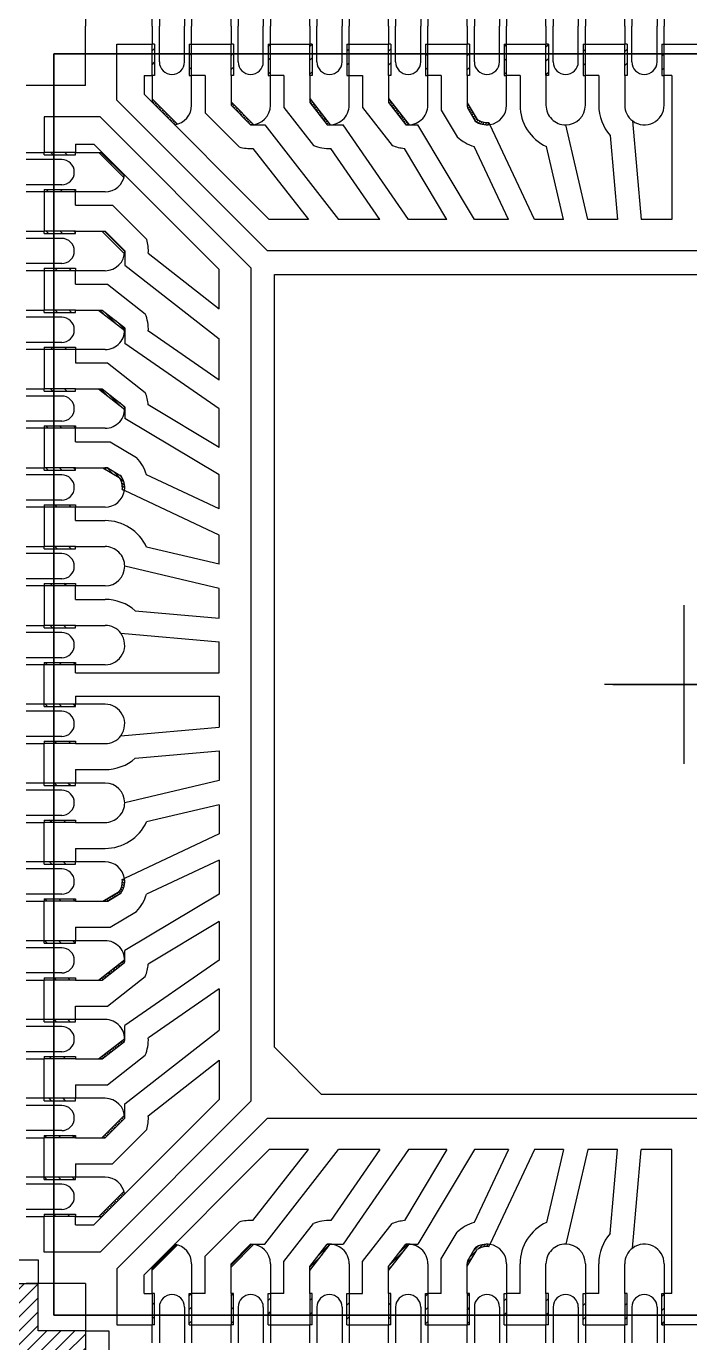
# Model space of a CAD drawing. Extents: x 98 to 785, y 88 to 514.
# Drawn here: x 177.83 to 186.26, y 272.11 to 288.81 of the extents above; entities that cross this region are included whole.
import ezdxf

# ---------------------------------------------------------------- set-up
doc = ezdxf.new("R2010")
doc.units = 0
doc.header["$LTSCALE"] = 12.7
doc.header["$MEASUREMENT"] = 0
doc.linetypes.add('CENTER', pattern=[2, 1.25, -0.25, 0.25, -0.25])
doc.linetypes.add('HIDDEN', pattern=[0.375, 0.25, -0.125])
for name, color, linetype in [('SH-01_CENTER', 2, 'CENTER'), ('SH-01_HATCH', 10, 'CONTINUOUS'), ('SH-01_HIDDEN', 6, 'HIDDEN'), ('SH-01_MISC', 5, 'CONTINUOUS'), ('SH-01_OBJECT', 7, 'CONTINUOUS')]:
    doc.layers.add(name, color=color, linetype=linetype)
pattern_1 = [(135, (8.34999, -1e-05), (-0.04419417, -0.04419417), [])]
pattern_2 = [(225, (8.350002, 8.349979), (0.008838835, -0.008838835), [])]
pattern_3 = [(315, (1.1e-05, 8.34999), (0.008838835, 0.008838835), [])]

# ---------------------------------------------------------------- blocks, each defined once
blk = doc.blocks.new('A$C548803C5')
at = {"layer": 'SH-01_CENTER', "ltscale": 0.05}
for p, q in [((1, 1.4514), (1, 0.5486)), ((0.5486, 1), (1.4514, 1))]:
    blk.add_line(p, q, dxfattribs=at)
at = {"layer": 'SH-01_MISC', "ltscale": 0.05}
blk.add_lwpolyline([(-3, 5), (5, 5), (5, -3), (-3, -3)], close=True, dxfattribs=at)
blk = doc.blocks.new('A$C6C25516B')
at = {"layer": 'SH-01_HATCH', "ltscale": 0.05}
h = blk.add_hatch(dxfattribs=at)
h.set_pattern_fill('ANSI31', color=10, scale=0.5)
h.paths.add_polyline_path([(0.815, 8.2375), (0.8, 8.2375), (0.8, 8.0375), (0.815, 8.0375)])
h.paths.add_polyline_path([(1.05, 8.2375), (1.035, 8.2375), (1.035, 8.0375), (1.05, 8.0375)])
h.paths.add_polyline_path([(1.315, 8.2375), (1.3, 8.2375), (1.3, 8.0375), (1.315, 8.0375)])
h.paths.add_polyline_path([(1.55, 8.2375), (1.535, 8.2375), (1.535, 8.0375), (1.55, 8.0375)])
h.paths.add_polyline_path([(1.815, 8.2375), (1.8, 8.2375), (1.8, 8.0375), (1.815, 8.0375)])
h.paths.add_polyline_path([(2.05, 8.2375), (2.035, 8.2375), (2.035, 8.0375), (2.05, 8.0375)])
h.paths.add_polyline_path([(2.315, 8.2375), (2.3, 8.2375), (2.3, 8.0375), (2.315, 8.0375)])
h.paths.add_polyline_path([(2.55, 8.2375), (2.535, 8.2375), (2.535, 8.0375), (2.55, 8.0375)])
h.paths.add_polyline_path([(2.815, 8.2375), (2.8, 8.2375), (2.8, 8.0375), (2.815, 8.0375)])
h.paths.add_polyline_path([(3.05, 8.2375), (3.035, 8.2375), (3.035, 8.0375), (3.05, 8.0375)])
h.paths.add_polyline_path([(3.315, 8.2375), (3.3, 8.2375), (3.3, 8.0375), (3.315, 8.0375)])
h.paths.add_polyline_path([(3.55, 8.2375), (3.535, 8.2375), (3.535, 8.0375), (3.55, 8.0375)])
h.paths.add_polyline_path([(3.815, 8.2375), (3.8, 8.2375), (3.8, 8.0375), (3.815, 8.0375)])
h.paths.add_polyline_path([(4.05, 8.2375), (4.035, 8.2375), (4.035, 8.0375), (4.05, 8.0375)])
at = {"layer": 'SH-01_HATCH'}
h = blk.add_hatch(dxfattribs=at)
h.set_pattern_fill('ANSI31', color=256, scale=0.1, angle=-180)
h.set_pattern_definition(pattern_2)
h.paths.add_polyline_path([(0.925, 7.7644), (0.925, 7.7432), (0.8, 7.8682), (0.8, 7.8894)])
h.paths.add_polyline_path([(0.9596, 7.7299, -0.035842), (0.942, 7.7262), (0.925, 7.7432), (0.925, 7.7644)])
h = blk.add_hatch(dxfattribs=at)
h.set_pattern_fill('ANSI31', color=256, scale=0.1, angle=-180)
h.set_pattern_definition(pattern_2)
h.paths.add_polyline_path([(1.425, 7.7452), (1.425, 7.725), (1.425, 7.725, -0.001908), (1.424, 7.725), (1.3, 7.849, -0.001945), (1.3, 7.85), (1.3, 7.8702)])
h.paths.add_polyline_path([(1.4438, 7.7264, -0.037159), (1.4253, 7.725), (1.425, 7.725), (1.425, 7.7452)])
h = blk.add_hatch(dxfattribs=at)
h.set_pattern_fill('ANSI31', color=256, scale=0.1, angle=-180)
h.set_pattern_definition(pattern_2)
h.paths.add_polyline_path([(1.9303, 7.7251, -0.009923), (1.9253, 7.725), (1.925, 7.725, -0.004533), (1.9227, 7.725, -0.024064), (1.9107, 7.7258), (1.8, 7.8675), (1.8, 7.8919)])
h = blk.add_hatch(dxfattribs=at)
h.set_pattern_fill('ANSI31', color=256, scale=0.1, angle=-180)
h.set_pattern_definition(pattern_2)
h.paths.add_polyline_path([(2.4303, 7.7251, -0.009923), (2.4253, 7.725), (2.425, 7.725, -0.004533), (2.4227, 7.725, -0.024064), (2.4107, 7.7258), (2.3, 7.8675), (2.3, 7.8919)])
h = blk.add_hatch(dxfattribs=at)
h.set_pattern_fill('ANSI31', color=256, scale=0.1, angle=-180)
h.set_pattern_definition(pattern_2)
h.paths.add_polyline_path([(2.8013, 7.8324, -0.035366), (2.8, 7.85), (2.8, 7.8637), (2.8623, 7.7596, 0.182331), (2.9376, 7.7407), (2.9443, 7.7265, -0.199652), (2.851, 7.7492)])
at = {"layer": 'SH-01_HATCH', "ltscale": 0.05}
h = blk.add_hatch(dxfattribs=at)
h.set_pattern_fill('ANSI31', color=10, scale=0.5, angle=90)
h.set_pattern_definition(pattern_1)
h.paths.add_polyline_path([(0.1125, 7.55), (0.1125, 7.535), (0.3125, 7.535), (0.3125, 7.55)])
h.paths.add_polyline_path([(0.3125, 7.3), (0.3125, 7.315), (0.1125, 7.315), (0.1125, 7.3)])
h.paths.add_polyline_path([(0.3125, 7.035), (0.3125, 7.05), (0.1125, 7.05), (0.1125, 7.035)])
h.paths.add_polyline_path([(0.3125, 6.8), (0.3125, 6.815), (0.1125, 6.815), (0.1125, 6.8)])
h.paths.add_polyline_path([(0.1125, 6.55), (0.1125, 6.535), (0.3125, 6.535), (0.3125, 6.55)])
h.paths.add_polyline_path([(0.3125, 6.3), (0.3125, 6.315), (0.1125, 6.315), (0.1125, 6.3)])
h.paths.add_polyline_path([(0.1125, 6.05), (0.1125, 6.035), (0.3125, 6.035), (0.3125, 6.05)])
h.paths.add_polyline_path([(0.1125, 5.815), (0.1125, 5.8), (0.3125, 5.8), (0.3125, 5.815)])
h.paths.add_polyline_path([(0.1125, 5.55), (0.1125, 5.535), (0.3125, 5.535), (0.3125, 5.55)])
h.paths.add_polyline_path([(0.1125, 5.315), (0.1125, 5.3), (0.3125, 5.3), (0.3125, 5.315)])
h.paths.add_polyline_path([(0.1125, 5.05), (0.1125, 5.035), (0.3125, 5.035), (0.3125, 5.05)])
h.paths.add_polyline_path([(0.3125, 4.8), (0.3125, 4.815), (0.1125, 4.815), (0.1125, 4.8)])
h.paths.add_polyline_path([(0.1125, 4.55), (0.1125, 4.535), (0.3125, 4.535), (0.3125, 4.55)])
h.paths.add_polyline_path([(0.1125, 4.315), (0.1125, 4.3), (0.3125, 4.3), (0.3125, 4.315)])
at = {"layer": 'SH-01_HATCH'}
h = blk.add_hatch(dxfattribs=at)
h.set_pattern_fill('ANSI31', color=256, scale=0.1, angle=-90)
h.set_pattern_definition(pattern_3)
h.paths.add_polyline_path([(0.5856, 7.425), (0.6068, 7.425), (0.4818, 7.55), (0.4606, 7.55)])
h.paths.add_polyline_path([(0.6201, 7.3904, 0.035842), (0.6238, 7.408), (0.6068, 7.425), (0.5856, 7.425)])
h = blk.add_hatch(dxfattribs=at)
h.set_pattern_fill('ANSI31', color=256, scale=0.1, angle=-90)
h.set_pattern_definition(pattern_3)
h.paths.add_polyline_path([(0.6048, 6.925), (0.625, 6.925), (0.625, 6.925, 0.001908), (0.625, 6.926), (0.501, 7.05, 0.001945), (0.5, 7.05), (0.4798, 7.05)])
h.paths.add_polyline_path([(0.6236, 6.9062, 0.037159), (0.625, 6.9247), (0.625, 6.925), (0.6048, 6.925)])
h = blk.add_hatch(dxfattribs=at)
h.set_pattern_fill('ANSI31', color=256, scale=0.1, angle=-90)
h.set_pattern_definition(pattern_3)
h.paths.add_polyline_path([(0.6249, 6.4197, 0.009923), (0.625, 6.4247), (0.625, 6.425, 0.004533), (0.625, 6.4273, 0.024064), (0.6242, 6.4393), (0.4825, 6.55), (0.4581, 6.55)])
h = blk.add_hatch(dxfattribs=at)
h.set_pattern_fill('ANSI31', color=256, scale=0.1, angle=-90)
h.set_pattern_definition(pattern_3)
h.paths.add_polyline_path([(0.6249, 5.9197, 0.009923), (0.625, 5.9247), (0.625, 5.925, 0.004533), (0.625, 5.9273, 0.024064), (0.6242, 5.9393), (0.4825, 6.05), (0.4581, 6.05)])
h = blk.add_hatch(dxfattribs=at)
h.set_pattern_fill('ANSI31', color=256, scale=0.1, angle=-90)
h.set_pattern_definition(pattern_3)
h.paths.add_polyline_path([(0.5176, 5.5487, 0.035366), (0.5, 5.55), (0.4863, 5.55), (0.5904, 5.4877, -0.182331), (0.6093, 5.4124), (0.6235, 5.4057, 0.199652), (0.6007, 5.499)])
at = {"layer": 'SH-01_HATCH', "ltscale": 0.05}
h = blk.add_hatch(dxfattribs=at)
h.set_pattern_fill('ANSI31', color=10, scale=0.5, angle=90)
h.set_pattern_definition(pattern_1)
h.paths.add_polyline_path([(0.1125, 0.815), (0.1125, 0.8), (0.3125, 0.8), (0.3125, 0.815)])
h.paths.add_polyline_path([(0.1125, 1.05), (0.1125, 1.035), (0.3125, 1.035), (0.3125, 1.05)])
h.paths.add_polyline_path([(0.1125, 1.315), (0.1125, 1.3), (0.3125, 1.3), (0.3125, 1.315)])
h.paths.add_polyline_path([(0.1125, 1.55), (0.1125, 1.535), (0.3125, 1.535), (0.3125, 1.55)])
h.paths.add_polyline_path([(0.1125, 1.815), (0.1125, 1.8), (0.3125, 1.8), (0.3125, 1.815)])
h.paths.add_polyline_path([(0.1125, 2.05), (0.1125, 2.035), (0.3125, 2.035), (0.3125, 2.05)])
h.paths.add_polyline_path([(0.1125, 2.315), (0.1125, 2.3), (0.3125, 2.3), (0.3125, 2.315)])
h.paths.add_polyline_path([(0.1125, 2.55), (0.1125, 2.535), (0.3125, 2.535), (0.3125, 2.55)])
h.paths.add_polyline_path([(0.1125, 2.815), (0.1125, 2.8), (0.3125, 2.8), (0.3125, 2.815)])
h.paths.add_polyline_path([(0.1125, 3.05), (0.1125, 3.035), (0.3125, 3.035), (0.3125, 3.05)])
h.paths.add_polyline_path([(0.1125, 3.315), (0.1125, 3.3), (0.3125, 3.3), (0.3125, 3.315)])
h.paths.add_polyline_path([(0.1125, 3.55), (0.1125, 3.535), (0.3125, 3.535), (0.3125, 3.55)])
h.paths.add_polyline_path([(0.1125, 3.815), (0.1125, 3.8), (0.3125, 3.8), (0.3125, 3.815)])
h.paths.add_polyline_path([(0.1125, 4.05), (0.1125, 4.035), (0.3125, 4.035), (0.3125, 4.05)])
at = {"layer": 'SH-01_HATCH'}
h = blk.add_hatch(dxfattribs=at)
h.set_pattern_fill('ANSI31', color=256, scale=0.1, angle=-90)
h.set_pattern_definition(pattern_3)
h.paths.add_polyline_path([(0.5176, 2.8012, -0.035366), (0.5, 2.8), (0.4863, 2.8), (0.5904, 2.8623, 0.182331), (0.6093, 2.9376), (0.6235, 2.9443, -0.199652), (0.6007, 2.851)])
h = blk.add_hatch(dxfattribs=at)
h.set_pattern_fill('ANSI31', color=256, scale=0.1, angle=-90)
h.set_pattern_definition(pattern_3)
h.paths.add_polyline_path([(0.6249, 2.4303, -0.009923), (0.625, 2.4253), (0.625, 2.425, -0.004533), (0.625, 2.4227, -0.024064), (0.6242, 2.4107), (0.4825, 2.3), (0.4581, 2.3)])
h = blk.add_hatch(dxfattribs=at)
h.set_pattern_fill('ANSI31', color=256, scale=0.1, angle=-90)
h.set_pattern_definition(pattern_3)
h.paths.add_polyline_path([(0.6249, 1.9303, -0.009923), (0.625, 1.9253), (0.625, 1.925, -0.004533), (0.625, 1.9227, -0.024064), (0.6242, 1.9107), (0.4825, 1.8), (0.4581, 1.8)])
h = blk.add_hatch(dxfattribs=at)
h.set_pattern_fill('ANSI31', color=256, scale=0.1, angle=-90)
h.set_pattern_definition(pattern_3)
h.paths.add_polyline_path([(0.6048, 1.425), (0.625, 1.425), (0.625, 1.425, -0.001908), (0.625, 1.424), (0.501, 1.3, -0.001945), (0.5, 1.3), (0.4798, 1.3)])
h.paths.add_polyline_path([(0.6236, 1.4438, -0.037159), (0.625, 1.4253), (0.625, 1.425), (0.6048, 1.425)])
h = blk.add_hatch(dxfattribs=at)
h.set_pattern_fill('ANSI31', color=256, scale=0.1, angle=-90)
h.set_pattern_definition(pattern_3)
h.paths.add_polyline_path([(0.5856, 0.925), (0.6068, 0.925), (0.4818, 0.8), (0.4606, 0.8)])
h.paths.add_polyline_path([(0.6201, 0.9595, -0.035842), (0.6238, 0.942), (0.6068, 0.925), (0.5856, 0.925)])
h = blk.add_hatch(dxfattribs=at)
h.set_pattern_fill('ANSI31', color=256, scale=0.1)
h.paths.add_polyline_path([(0.925, 0.5856), (0.925, 0.6068), (0.8, 0.4818), (0.8, 0.4606)])
h.paths.add_polyline_path([(0.9596, 0.6201, 0.035842), (0.942, 0.6238), (0.925, 0.6068), (0.925, 0.5856)])
h = blk.add_hatch(dxfattribs=at)
h.set_pattern_fill('ANSI31', color=256, scale=0.1)
h.paths.add_polyline_path([(1.425, 0.6047), (1.425, 0.625), (1.425, 0.625, 0.001908), (1.424, 0.625), (1.3, 0.501, 0.001945), (1.3, 0.5), (1.3, 0.4797)])
h.paths.add_polyline_path([(1.4438, 0.6236, 0.037159), (1.4253, 0.625), (1.425, 0.625), (1.425, 0.6047)])
h = blk.add_hatch(dxfattribs=at)
h.set_pattern_fill('ANSI31', color=256, scale=0.1)
h.paths.add_polyline_path([(1.9303, 0.6249, 0.009923), (1.9253, 0.625), (1.925, 0.625, 0.004533), (1.9227, 0.625, 0.024064), (1.9107, 0.6242), (1.8, 0.4825), (1.8, 0.4581)])
h = blk.add_hatch(dxfattribs=at)
h.set_pattern_fill('ANSI31', color=256, scale=0.1)
h.paths.add_polyline_path([(2.4303, 0.6249, 0.009923), (2.4253, 0.625), (2.425, 0.625, 0.004533), (2.4227, 0.625, 0.024064), (2.4107, 0.6242), (2.3, 0.4825), (2.3, 0.4581)])
h = blk.add_hatch(dxfattribs=at)
h.set_pattern_fill('ANSI31', color=256, scale=0.1)
h.paths.add_polyline_path([(2.8013, 0.5176, 0.035366), (2.8, 0.5), (2.8, 0.4863), (2.8623, 0.5903, -0.182331), (2.9376, 0.6093), (2.9443, 0.6235, 0.199652), (2.851, 0.6007)])
at = {"layer": 'SH-01_HATCH', "ltscale": 0.05}
h = blk.add_hatch(dxfattribs=at)
h.set_pattern_fill('ANSI31', color=10, scale=0.5, angle=180)
h.set_pattern_definition([(225, (8.35, 8.34998), (0.04419417, -0.04419417), [])])
h.paths.add_polyline_path([(0.8, 0.1125), (0.815, 0.1125), (0.815, 0.3125), (0.8, 0.3125)])
h.paths.add_polyline_path([(1.05, 0.3125), (1.035, 0.3125), (1.035, 0.1125), (1.05, 0.1125)])
h.paths.add_polyline_path([(1.315, 0.3125), (1.3, 0.3125), (1.3, 0.1125), (1.315, 0.1125)])
h.paths.add_polyline_path([(1.55, 0.3125), (1.535, 0.3125), (1.535, 0.1125), (1.55, 0.1125)])
h.paths.add_polyline_path([(1.8, 0.1125), (1.815, 0.1125), (1.815, 0.3125), (1.8, 0.3125)])
h.paths.add_polyline_path([(2.05, 0.3125), (2.035, 0.3125), (2.035, 0.1125), (2.05, 0.1125)])
h.paths.add_polyline_path([(2.3, 0.1125), (2.315, 0.1125), (2.315, 0.3125), (2.3, 0.3125)])
h.paths.add_polyline_path([(2.535, 0.1125), (2.55, 0.1125), (2.55, 0.3125), (2.535, 0.3125)])
h.paths.add_polyline_path([(2.8, 0.1125), (2.815, 0.1125), (2.815, 0.3125), (2.8, 0.3125)])
h.paths.add_polyline_path([(3.035, 0.1125), (3.05, 0.1125), (3.05, 0.3125), (3.035, 0.3125)])
h.paths.add_polyline_path([(3.3, 0.1125), (3.315, 0.1125), (3.315, 0.3125), (3.3, 0.3125)])
h.paths.add_polyline_path([(3.55, 0.3125), (3.535, 0.3125), (3.535, 0.1125), (3.55, 0.1125)])
h.paths.add_polyline_path([(3.8, 0.1125), (3.815, 0.1125), (3.815, 0.3125), (3.8, 0.3125)])
h.paths.add_polyline_path([(4.035, 0.1125), (4.05, 0.1125), (4.05, 0.3125), (4.035, 0.3125)])
at = {"layer": 'SH-01_CENTER'}
for p, q in [((4.175, 4.6787), (4.175, 3.6713)), ((4.175, 4.6787), (4.175, 3.6713)), ((4.6787, 4.175), (3.6713, 4.175))]:
    blk.add_line(p, q, dxfattribs=at)
at = {"layer": 'SH-01_HIDDEN', "linetype": 'Continuous', "ltscale": 1.25}
for p, q in [((0.8, 8.35), (0.8, 8.2375)), ((1.05, 8.2375), (1.05, 8.35)), ((1.3, 8.35), (1.3, 8.2375)), ((1.55, 8.2375), (1.55, 8.35)), ((1.8, 8.35), (1.8, 8.2375)), ((2.05, 8.2375), (2.05, 8.35)), ((2.3, 8.35), (2.3, 8.2375)), ((2.55, 8.2375), (2.55, 8.35)), ((2.8, 8.35), (2.8, 8.2375)), ((3.05, 8.2375), (3.05, 8.35)), ((3.3, 8.35), (3.3, 8.2375)), ((3.55, 8.2375), (3.55, 8.35)), ((3.8, 8.35), (3.8, 8.2375)), ((4.05, 8.2375), (4.05, 8.35)), ((0.8, 8.0375), (0.8, 7.8682)), ((1.05, 7.85), (1.05, 8.0375)), ((1.55, 7.85), (1.55, 8.0375)), ((2.05, 7.85), (2.05, 8.0375)), ((2.55, 7.85), (2.55, 8.0375)), ((3.05, 7.85), (3.05, 8.0375)), ((3.55, 7.85), (3.55, 8.0375)), ((4.05, 7.85), (4.05, 8.0375)), ((0, 7.55), (0.1125, 7.55)), ((0.3125, 7.55), (0.4818, 7.55)), ((0.1125, 7.3), (0, 7.3)), ((0.5, 7.3), (0.3125, 7.3)), ((0, 7.05), (0.1125, 7.05)), ((0.1125, 6.8), (0, 6.8)), ((0.5, 6.8), (0.3125, 6.8)), ((0, 6.55), (0.1125, 6.55)), ((0.1125, 6.3), (0, 6.3)), ((0.5, 6.3), (0.3125, 6.3)), ((0, 6.05), (0.1125, 6.05)), ((0.1125, 5.8), (0, 5.8)), ((0.5, 5.8), (0.3125, 5.8)), ((0, 5.55), (0.1125, 5.55)), ((0.1125, 5.3), (0, 5.3)), ((0.5, 5.3), (0.3125, 5.3)), ((0, 5.05), (0.1125, 5.05)), ((0.1125, 4.8), (0, 4.8)), ((0.5, 4.8), (0.3125, 4.8)), ((0, 4.55), (0.1125, 4.55)), ((0.1125, 4.3), (0, 4.3)), ((0.5, 4.3), (0.3125, 4.3)), ((0.1125, 4.05), (0, 4.05)), ((0.5, 4.05), (0.3125, 4.05)), ((0, 3.8), (0.1125, 3.8)), ((0.1125, 3.55), (0, 3.55)), ((0.5, 3.55), (0.3125, 3.55)), ((0, 3.3), (0.1125, 3.3)), ((0.1125, 3.05), (0, 3.05)), ((0.5, 3.05), (0.3125, 3.05)), ((0, 2.8), (0.1125, 2.8)), ((0.1125, 2.55), (0, 2.55)), ((0.5, 2.55), (0.3125, 2.55)), ((0, 2.3), (0.1125, 2.3)), ((0.1125, 2.05), (0, 2.05)), ((0.5, 2.05), (0.3125, 2.05)), ((0, 1.8), (0.1125, 1.8)), ((0.1125, 1.55), (0, 1.55)), ((0.5, 1.55), (0.3125, 1.55)), ((0, 1.3), (0.1125, 1.3)), ((0.1125, 1.05), (0, 1.05)), ((0.5, 1.05), (0.3125, 1.05)), ((0, 0.8), (0.1125, 0.8)), ((0.3125, 0.8), (0.4818, 0.8)), ((0.8, 0.3125), (0.8, 0.4818)), ((1.05, 0.5), (1.05, 0.3125)), ((1.55, 0.5), (1.55, 0.3125)), ((2.05, 0.5), (2.05, 0.3125)), ((2.55, 0.5), (2.55, 0.3125)), ((3.05, 0.5), (3.05, 0.3125)), ((3.55, 0.5), (3.55, 0.3125)), ((4.05, 0.5), (4.05, 0.3125)), ((0.8, 0), (0.8, 0.1125)), ((1.05, 0.1125), (1.05, 0)), ((1.3, 0), (1.3, 0.1125)), ((1.55, 0.1125), (1.55, 0)), ((1.8, 0), (1.8, 0.1125)), ((2.05, 0.1125), (2.05, 0)), ((2.3, 0), (2.3, 0.1125)), ((2.55, 0.1125), (2.55, 0)), ((2.8, 0), (2.8, 0.1125)), ((3.05, 0.1125), (3.05, 0)), ((3.3, 0), (3.3, 0.1125)), ((3.55, 0.1125), (3.55, 0)), ((3.8, 0), (3.8, 0.1125)), ((4.05, 0.1125), (4.05, 0))]:
    blk.add_line(p, q, dxfattribs=at)
at = {"layer": 'SH-01_HIDDEN', "linetype": 'Continuous', "ltscale": 0.05}
for p, q in [((0.845, 8.125), (0.845, 8.35)), ((1.005, 8.125), (1.005, 8.35)), ((1.345, 8.125), (1.345, 8.35)), ((1.505, 8.125), (1.505, 8.35)), ((1.845, 8.125), (1.845, 8.35)), ((2.005, 8.125), (2.005, 8.35)), ((2.345, 8.125), (2.345, 8.35)), ((2.505, 8.125), (2.505, 8.35)), ((2.845, 8.125), (2.845, 8.35)), ((3.005, 8.125), (3.005, 8.35)), ((3.345, 8.125), (3.345, 8.35)), ((3.505, 8.125), (3.505, 8.35)), ((3.845, 8.125), (3.845, 8.35)), ((4.005, 8.125), (4.005, 8.35)), ((0.225, 7.505), (0, 7.505)), ((0.225, 7.345), (0, 7.345)), ((0.225, 7.005), (0, 7.005)), ((0.225, 6.845), (0, 6.845)), ((0.225, 6.505), (0, 6.505)), ((0.225, 6.345), (0, 6.345)), ((0.225, 6.005), (0, 6.005)), ((0.225, 5.845), (0, 5.845)), ((0.225, 5.505), (0, 5.505)), ((0.225, 5.345), (0, 5.345)), ((0.225, 5.005), (0, 5.005)), ((0.225, 4.845), (0, 4.845)), ((0.225, 4.505), (0, 4.505)), ((0.225, 4.345), (0, 4.345)), ((0.225, 4.005), (0, 4.005)), ((0.225, 3.845), (0, 3.845)), ((0.225, 3.505), (0, 3.505)), ((0.225, 3.345), (0, 3.345)), ((0.225, 3.005), (0, 3.005)), ((0.225, 2.845), (0, 2.845)), ((0.225, 2.505), (0, 2.505)), ((0.225, 2.345), (0, 2.345)), ((0.225, 2.005), (0, 2.005)), ((0.225, 1.845), (0, 1.845)), ((0.225, 1.505), (0, 1.505)), ((0.225, 1.345), (0, 1.345)), ((0.225, 1.005), (0, 1.005)), ((0.225, 0.845), (0, 0.845)), ((0.845, 0.225), (0.845, 0)), ((1.005, 0.225), (1.005, 0)), ((1.345, 0.225), (1.345, 0)), ((1.505, 0.225), (1.505, 0)), ((1.845, 0.225), (1.845, 0)), ((2.005, 0.225), (2.005, 0)), ((2.345, 0.225), (2.345, 0)), ((2.505, 0.225), (2.505, 0)), ((2.845, 0.225), (2.845, 0)), ((3.005, 0.225), (3.005, 0)), ((3.345, 0.225), (3.345, 0)), ((3.505, 0.225), (3.505, 0)), ((3.845, 0.225), (3.845, 0)), ((4.005, 0.225), (4.005, 0))]:
    blk.add_line(p, q, dxfattribs=at)
at = {"layer": 'SH-01_HIDDEN', "linetype": 'Continuous'}
for p, q in [((1.575, 6.775), (6.775, 6.775)), ((1.575, 1.875), (1.575, 6.775)), ((1.875, 1.575), (1.575, 1.875)), ((6.775, 1.575), (1.875, 1.575))]:
    blk.add_line(p, q, dxfattribs=at)
at = {"layer": 'SH-01_HIDDEN', "linetype": 'Continuous', "ltscale": 0.05}
for centre, start, end in [((0.925, 8.125), 180, 0), ((1.425, 8.125), 180, 0), ((1.925, 8.125), 180, 0), ((2.425, 8.125), 180, 0), ((2.925, 8.125), 180, 0), ((3.425, 8.125), 180, 0), ((3.925, 8.125), 180, 0), ((0.225, 7.425), 270, 90), ((0.225, 6.925), 270, 90), ((0.225, 6.425), 270, 90), ((0.225, 5.925), 270, 90), ((0.225, 5.425), 270, 90), ((0.225, 4.925), 270, 90), ((0.225, 4.425), 270, 90), ((0.225, 3.925), 270, 90), ((0.225, 3.425), 270, 90), ((0.225, 2.925), 270, 90), ((0.225, 2.425), 270, 90), ((0.225, 1.925), 270, 90), ((0.225, 1.425), 270, 90), ((0.225, 0.925), 270, 90), ((0.925, 0.225), 0, 180), ((1.425, 0.225), 0, 180), ((1.925, 0.225), 0, 180), ((2.425, 0.225), 0, 180), ((2.925, 0.225), 0, 180), ((3.425, 0.225), 0, 180), ((3.925, 0.225), 0, 180)]:
    blk.add_arc(centre, 0.08, start, end, dxfattribs=at)
at = {"layer": 'SH-01_HIDDEN', "linetype": 'Continuous', "ltscale": 1.25}
for centre, start, end in [((0.925, 7.85), 277.83168, 0), ((1.425, 7.85), 270.14697, 0), ((1.925, 7.85), 263.42661, 0), ((2.425, 7.85), 263.42661, 0), ((2.925, 7.85), 278.86563, 0), ((3.425, 7.85), 270.01312, 0), ((3.925, 7.85), 233.32613, 0), ((0.5, 7.425), 270, 352.16832), ((0.5, 6.925), 270, 359.85303), ((0.5, 6.425), 270, 6.57339), ((0.5, 5.925), 270, 6.57339), ((0.5, 5.425), 270, 351.13437), ((0.5, 4.925), 270, 359.98688), ((0.5, 4.425), 270, 36.67387), ((0.5, 3.925), 323.32613, 90), ((0.5, 3.425), 0.01312, 90), ((0.5, 2.925), 8.86563, 90), ((0.5, 2.425), 353.42661, 90), ((0.5, 1.925), 353.42661, 90), ((0.5, 1.425), 0.14697, 90), ((0.5, 0.925), 7.83168, 90), ((0.925, 0.5), 0, 82.16832), ((1.425, 0.5), 0, 89.85303), ((1.925, 0.5), 0, 96.57339), ((2.425, 0.5), 0, 96.57339), ((2.925, 0.5), 0, 81.13437), ((3.425, 0.5), 0, 89.98688), ((3.925, 0.5), 0, 126.67387)]:
    blk.add_arc(centre, 0.125, start, end, dxfattribs=at)
at = {"layer": 'SH-01_MISC'}
blk.add_lwpolyline([(8.175, 8.175), (0.175, 8.175), (0.175, 0.175), (8.175, 0.175)], close=True, dxfattribs=at)
at = {"layer": 'SH-01_OBJECT', "linetype": 'Continuous'}
for p, q in [((0.375, 7.975), (0.375, 8.35)), ((0.575, 7.8811), (0.575, 8.2375)), ((0.575, 8.2375), (0.8, 8.2375)), ((0.8, 8.0375), (0.8, 8.2375)), ((0.815, 8.2375), (0.815, 8.0375)), ((1.035, 8.2375), (1.035, 8.0375)), ((1.05, 8.0375), (1.05, 8.2375)), ((1.3, 8.0375), (1.3, 8.2375)), ((1.315, 8.2375), (1.315, 8.0375)), ((1.535, 8.2375), (1.535, 8.0375)), ((1.55, 8.0375), (1.55, 8.2375)), ((1.8, 8.0375), (1.8, 8.2375)), ((1.815, 8.2375), (1.815, 8.0375)), ((2.035, 8.2375), (2.035, 8.0375)), ((2.05, 8.0375), (2.05, 8.2375)), ((2.3, 8.0375), (2.3, 8.2375)), ((2.315, 8.2375), (2.315, 8.0375)), ((2.535, 8.2375), (2.535, 8.0375)), ((2.55, 8.0375), (2.55, 8.2375)), ((2.8, 8.0375), (2.8, 8.2375)), ((2.815, 8.2375), (2.815, 8.0375)), ((3.035, 8.2375), (3.035, 8.0375)), ((3.05, 8.0375), (3.05, 8.2375)), ((3.3, 8.0375), (3.3, 8.2375)), ((3.315, 8.2375), (3.315, 8.0375)), ((3.535, 8.2375), (3.535, 8.0375)), ((3.55, 8.0375), (3.55, 8.2375)), ((3.8, 8.0375), (3.8, 8.2375)), ((3.815, 8.2375), (3.815, 8.0375)), ((4.035, 8.2375), (4.035, 8.0375)), ((4.05, 8.0375), (4.05, 8.2375)), ((0.7475, 8.0375), (0.8, 8.0375)), ((1.135, 8.0375), (1.05, 8.0375)), ((1.635, 8.0375), (1.55, 8.0375)), ((2.635, 8.0375), (2.55, 8.0375)), ((3.135, 8.0375), (3.05, 8.0375)), ((3.635, 8.0375), (3.55, 8.0375)), ((4.1, 8.0375), (4.05, 8.0375)), ((0.375, 7.975), (0, 7.975)), ((1.5311, 6.925), (0.575, 7.8811)), ((0.7475, 7.9207), (1.5432, 7.125)), ((0.8, 7.8894), (0.9596, 7.7299)), ((0.4689, 7.775), (0.1125, 7.775)), ((0.1125, 7.775), (0.1125, 7.55)), ((1.425, 6.8189), (0.4689, 7.775)), ((1.135, 7.8019), (1.3522, 7.5847)), ((0.3125, 7.6025), (0.3125, 7.55)), ((0.4293, 7.6025), (1.225, 6.8068)), ((0.3125, 7.55), (0.1125, 7.55)), ((0.1125, 7.535), (0.3125, 7.535)), ((0.4606, 7.55), (0.6201, 7.3904)), ((0.1125, 7.315), (0.3125, 7.315)), ((0.3125, 7.3), (0.1125, 7.3)), ((0.3125, 7.215), (0.3125, 7.3)), ((0.5481, 7.215), (0.7653, 6.9978)), ((0.3125, 7.05), (0.1125, 7.05)), ((0.1125, 7.035), (0.3125, 7.035)), ((6.8189, 6.925), (1.5311, 6.925)), ((0.1125, 6.815), (0.3125, 6.815)), ((0.3125, 6.8), (0.1125, 6.8)), ((0.3125, 6.715), (0.3125, 6.8)), ((1.425, 6.8189), (1.425, 1.5311)), ((0.3125, 6.55), (0.1125, 6.55)), ((0.1125, 6.535), (0.3125, 6.535)), ((0.1125, 6.315), (0.3125, 6.315)), ((0.3125, 6.3), (0.1125, 6.3)), ((0.3125, 6.05), (0.1125, 6.05)), ((0.1125, 6.035), (0.3125, 6.035)), ((0.1125, 5.815), (0.3125, 5.815)), ((0.3125, 5.8), (0.1125, 5.8)), ((0.3125, 5.715), (0.3125, 5.8)), ((0.3125, 5.55), (0.1125, 5.55)), ((0.1125, 5.535), (0.3125, 5.535)), ((0.1125, 5.315), (0.3125, 5.315)), ((0.3125, 5.3), (0.1125, 5.3)), ((0.3125, 5.215), (0.3125, 5.3)), ((0.3125, 5.05), (0.1125, 5.05)), ((0.1125, 5.035), (0.3125, 5.035)), ((0.1125, 4.815), (0.3125, 4.815)), ((0.3125, 4.8), (0.1125, 4.8)), ((0.3125, 4.715), (0.3125, 4.8)), ((0.3125, 4.55), (0.1125, 4.55)), ((0.1125, 4.535), (0.3125, 4.535)), ((0.1125, 4.315), (0.3125, 4.315)), ((0.3125, 4.3), (0.1125, 4.3)), ((0.3125, 4.25), (0.3125, 4.3)), ((0.3125, 4.1), (0.3125, 4.05)), ((0.3125, 4.05), (0.1125, 4.05)), ((0.1125, 4.035), (0.3125, 4.035)), ((0.1125, 3.815), (0.3125, 3.815)), ((0.3125, 3.8), (0.1125, 3.8)), ((0.3125, 3.635), (0.3125, 3.55)), ((0.3125, 3.55), (0.1125, 3.55)), ((0.1125, 3.535), (0.3125, 3.535)), ((0.1125, 3.315), (0.3125, 3.315)), ((0.3125, 3.3), (0.1125, 3.3)), ((0.3125, 3.135), (0.3125, 3.05)), ((0.3125, 3.05), (0.1125, 3.05)), ((0.1125, 3.035), (0.3125, 3.035)), ((0.1125, 2.815), (0.3125, 2.815)), ((0.3125, 2.8), (0.1125, 2.8)), ((0.3125, 2.635), (0.3125, 2.55)), ((0.3125, 2.55), (0.1125, 2.55)), ((0.1125, 2.535), (0.3125, 2.535)), ((0.1125, 2.315), (0.3125, 2.315)), ((0.3125, 2.3), (0.1125, 2.3)), ((0.3125, 2.05), (0.1125, 2.05)), ((0.1125, 2.035), (0.3125, 2.035)), ((0.1125, 1.815), (0.3125, 1.815)), ((0.3125, 1.8), (0.1125, 1.8)), ((0.3125, 1.635), (0.3125, 1.55)), ((0.3125, 1.55), (0.1125, 1.55)), ((0.1125, 1.535), (0.3125, 1.535)), ((0.4293, 0.7475), (1.225, 1.5432)), ((1.425, 1.5311), (0.4689, 0.575)), ((1.5311, 1.425), (0.575, 0.4689)), ((1.5311, 1.425), (6.8189, 1.425)), ((0.5481, 1.135), (0.7653, 1.3522)), ((0.1125, 1.315), (0.3125, 1.315)), ((0.3125, 1.3), (0.1125, 1.3)), ((0.7475, 0.4293), (1.5432, 1.225)), ((0.3125, 1.135), (0.3125, 1.05)), ((0.3125, 1.05), (0.1125, 1.05)), ((0.1125, 1.035), (0.3125, 1.035)), ((0.4606, 0.8), (0.6201, 0.9595)), ((0.1125, 0.815), (0.3125, 0.815)), ((0.1125, 0.575), (0.1125, 0.8)), ((0.3125, 0.8), (0.1125, 0.8)), ((0.3125, 0.7475), (0.3125, 0.8)), ((1.135, 0.5481), (1.3522, 0.7653)), ((0.8, 0.4606), (0.9596, 0.6201)), ((0.4689, 0.575), (0.1125, 0.575)), ((0.575, 0.4689), (0.575, 0.1125)), ((0.375, 0.375), (0, 0.375)), ((0.375, 0.375), (0.375, 0)), ((0.7475, 0.3125), (0.8, 0.3125)), ((0.8, 0.3125), (0.8, 0.1125)), ((0.815, 0.1125), (0.815, 0.3125)), ((1.035, 0.1125), (1.035, 0.3125)), ((1.135, 0.3125), (1.05, 0.3125)), ((1.05, 0.3125), (1.05, 0.1125)), ((1.3, 0.3125), (1.3, 0.1125)), ((1.315, 0.1125), (1.315, 0.3125)), ((1.535, 0.1125), (1.535, 0.3125)), ((1.635, 0.3125), (1.55, 0.3125)), ((1.55, 0.3125), (1.55, 0.1125)), ((1.8, 0.3125), (1.8, 0.1125)), ((1.815, 0.1125), (1.815, 0.3125)), ((2.035, 0.1125), (2.035, 0.3125)), ((2.05, 0.3125), (2.05, 0.1125)), ((2.3, 0.3125), (2.3, 0.1125)), ((2.315, 0.1125), (2.315, 0.3125)), ((2.535, 0.1125), (2.535, 0.3125)), ((2.635, 0.3125), (2.55, 0.3125)), ((2.55, 0.3125), (2.55, 0.1125)), ((2.8, 0.3125), (2.8, 0.1125)), ((2.815, 0.1125), (2.815, 0.3125)), ((3.035, 0.1125), (3.035, 0.3125)), ((3.135, 0.3125), (3.05, 0.3125)), ((3.05, 0.3125), (3.05, 0.1125)), ((3.3, 0.3125), (3.3, 0.1125)), ((3.315, 0.1125), (3.315, 0.3125)), ((3.535, 0.1125), (3.535, 0.3125)), ((3.635, 0.3125), (3.55, 0.3125)), ((3.55, 0.3125), (3.55, 0.1125)), ((3.8, 0.3125), (3.8, 0.1125)), ((3.815, 0.1125), (3.815, 0.3125)), ((4.035, 0.1125), (4.035, 0.3125)), ((4.1, 0.3125), (4.05, 0.3125)), ((4.05, 0.3125), (4.05, 0.1125)), ((0.575, 0.1125), (0.8, 0.1125))]:
    blk.add_line(p, q, dxfattribs=at)
at = {"layer": 'SH-01_OBJECT', "linetype": 'Continuous', "ltscale": 0.05}
for p, q in [((0.815, 8.2375), (0.8, 8.2375)), ((1.035, 8.2375), (1.05, 8.2375)), ((1.315, 8.2375), (1.3, 8.2375)), ((1.535, 8.2375), (1.55, 8.2375)), ((1.815, 8.2375), (1.8, 8.2375)), ((2.035, 8.2375), (2.05, 8.2375)), ((2.315, 8.2375), (2.3, 8.2375)), ((2.535, 8.2375), (2.55, 8.2375)), ((2.815, 8.2375), (2.8, 8.2375)), ((3.035, 8.2375), (3.05, 8.2375)), ((3.315, 8.2375), (3.3, 8.2375)), ((3.535, 8.2375), (3.55, 8.2375)), ((3.815, 8.2375), (3.8, 8.2375)), ((4.035, 8.2375), (4.05, 8.2375)), ((0.815, 8.0375), (0.8, 8.0375)), ((1.035, 8.0375), (1.05, 8.0375)), ((1.315, 8.0375), (1.3, 8.0375)), ((1.535, 8.0375), (1.55, 8.0375)), ((1.815, 8.0375), (1.8, 8.0375)), ((2.035, 8.0375), (2.05, 8.0375)), ((2.315, 8.0375), (2.3, 8.0375)), ((2.535, 8.0375), (2.55, 8.0375)), ((2.815, 8.0375), (2.8, 8.0375)), ((3.035, 8.0375), (3.05, 8.0375)), ((3.315, 8.0375), (3.3, 8.0375)), ((3.535, 8.0375), (3.55, 8.0375)), ((3.815, 8.0375), (3.8, 8.0375)), ((4.035, 8.0375), (4.05, 8.0375)), ((0.1125, 7.535), (0.1125, 7.55)), ((0.3125, 7.535), (0.3125, 7.55)), ((0.1125, 7.315), (0.1125, 7.3)), ((0.3125, 7.315), (0.3125, 7.3)), ((0.1125, 7.035), (0.1125, 7.05)), ((0.3125, 7.035), (0.3125, 7.05)), ((0.1125, 6.815), (0.1125, 6.8)), ((0.3125, 6.815), (0.3125, 6.8)), ((0.1125, 6.535), (0.1125, 6.55)), ((0.3125, 6.535), (0.3125, 6.55)), ((0.1125, 6.315), (0.1125, 6.3)), ((0.3125, 6.315), (0.3125, 6.3)), ((0.1125, 6.035), (0.1125, 6.05)), ((0.3125, 6.035), (0.3125, 6.05)), ((0.1125, 5.815), (0.1125, 5.8)), ((0.3125, 5.815), (0.3125, 5.8)), ((0.1125, 5.535), (0.1125, 5.55)), ((0.3125, 5.535), (0.3125, 5.55)), ((0.1125, 5.315), (0.1125, 5.3)), ((0.3125, 5.315), (0.3125, 5.3)), ((0.1125, 5.035), (0.1125, 5.05)), ((0.3125, 5.035), (0.3125, 5.05)), ((0.1125, 4.815), (0.1125, 4.8)), ((0.3125, 4.815), (0.3125, 4.8)), ((0.1125, 4.535), (0.1125, 4.55)), ((0.3125, 4.535), (0.3125, 4.55)), ((0.1125, 4.315), (0.1125, 4.3)), ((0.3125, 4.315), (0.3125, 4.3)), ((0.1125, 4.035), (0.1125, 4.05)), ((0.3125, 4.035), (0.3125, 4.05)), ((0.1125, 3.815), (0.1125, 3.8)), ((0.3125, 3.815), (0.3125, 3.8)), ((0.1125, 3.535), (0.1125, 3.55)), ((0.3125, 3.535), (0.3125, 3.55)), ((0.1125, 3.315), (0.1125, 3.3)), ((0.3125, 3.315), (0.3125, 3.3)), ((0.1125, 3.035), (0.1125, 3.05)), ((0.3125, 3.035), (0.3125, 3.05)), ((0.1125, 2.815), (0.1125, 2.8)), ((0.3125, 2.815), (0.3125, 2.8)), ((0.1125, 2.535), (0.1125, 2.55)), ((0.3125, 2.535), (0.3125, 2.55)), ((0.1125, 2.315), (0.1125, 2.3)), ((0.3125, 2.315), (0.3125, 2.3)), ((0.1125, 2.035), (0.1125, 2.05)), ((0.3125, 2.035), (0.3125, 2.05)), ((0.1125, 1.815), (0.1125, 1.8)), ((0.3125, 1.815), (0.3125, 1.8)), ((0.1125, 1.535), (0.1125, 1.55)), ((0.3125, 1.535), (0.3125, 1.55)), ((0.1125, 1.315), (0.1125, 1.3)), ((0.3125, 1.315), (0.3125, 1.3)), ((0.1125, 1.035), (0.1125, 1.05)), ((0.3125, 1.035), (0.3125, 1.05)), ((0.1125, 0.815), (0.1125, 0.8)), ((0.3125, 0.815), (0.3125, 0.8)), ((0.815, 0.3125), (0.8, 0.3125)), ((1.035, 0.3125), (1.05, 0.3125)), ((1.315, 0.3125), (1.3, 0.3125)), ((1.535, 0.3125), (1.55, 0.3125)), ((1.815, 0.3125), (1.8, 0.3125)), ((2.035, 0.3125), (2.05, 0.3125)), ((2.315, 0.3125), (2.3, 0.3125)), ((2.535, 0.3125), (2.55, 0.3125)), ((2.815, 0.3125), (2.8, 0.3125)), ((3.035, 0.3125), (3.05, 0.3125)), ((3.315, 0.3125), (3.3, 0.3125)), ((3.535, 0.3125), (3.55, 0.3125)), ((3.815, 0.3125), (3.8, 0.3125)), ((4.035, 0.3125), (4.05, 0.3125)), ((0.815, 0.1125), (0.8, 0.1125)), ((1.035, 0.1125), (1.05, 0.1125)), ((1.315, 0.1125), (1.3, 0.1125)), ((1.535, 0.1125), (1.55, 0.1125)), ((1.815, 0.1125), (1.8, 0.1125)), ((2.035, 0.1125), (2.05, 0.1125)), ((2.315, 0.1125), (2.3, 0.1125)), ((2.535, 0.1125), (2.55, 0.1125)), ((2.815, 0.1125), (2.8, 0.1125)), ((3.035, 0.1125), (3.05, 0.1125)), ((3.315, 0.1125), (3.3, 0.1125)), ((3.535, 0.1125), (3.55, 0.1125)), ((3.815, 0.1125), (3.8, 0.1125)), ((4.035, 0.1125), (4.05, 0.1125))]:
    blk.add_line(p, q, dxfattribs=at)
at = {"layer": 'SH-01_OBJECT', "ltscale": 0.05}
for p, q in [((1.05, 8.2375), (1.3, 8.2375)), ((1.55, 8.2375), (1.8, 8.2375)), ((2.05, 8.2375), (2.3, 8.2375)), ((2.55, 8.2375), (2.8, 8.2375)), ((3.05, 8.2375), (3.3, 8.2375)), ((3.55, 8.2375), (3.8, 8.2375)), ((4.05, 8.2375), (4.3, 8.2375)), ((0.1125, 7.3), (0.1125, 7.05)), ((0.1125, 6.8), (0.1125, 6.55)), ((0.1125, 6.3), (0.1125, 6.05)), ((0.1125, 5.8), (0.1125, 5.55)), ((0.1125, 5.3), (0.1125, 5.05)), ((0.1125, 4.8), (0.1125, 4.55)), ((0.1125, 4.05), (0.1125, 4.3)), ((0.1125, 3.55), (0.1125, 3.8)), ((0.1125, 3.05), (0.1125, 3.3)), ((0.1125, 2.55), (0.1125, 2.8)), ((0.1125, 2.05), (0.1125, 2.3)), ((0.1125, 1.55), (0.1125, 1.8)), ((0.1125, 1.05), (0.1125, 1.3)), ((1.05, 0.1125), (1.3, 0.1125)), ((1.55, 0.1125), (1.8, 0.1125)), ((2.05, 0.1125), (2.3, 0.1125)), ((2.55, 0.1125), (2.8, 0.1125)), ((3.05, 0.1125), (3.3, 0.1125)), ((3.55, 0.1125), (3.8, 0.1125)), ((4.3, 0.1125), (4.05, 0.1125))]:
    blk.add_line(p, q, dxfattribs=at)
at = {"layer": 'SH-01_OBJECT'}
for p, q in [((0.7475, 8.0375), (0.7475, 7.9207)), ((1.135, 8.0375), (1.135, 7.8019)), ((1.635, 8.0375), (1.635, 7.835)), ((2.05, 8.0375), (2.135, 8.0375)), ((2.135, 8.0375), (2.135, 7.835)), ((2.635, 8.0375), (2.635, 7.8181)), ((4.1, 8.0375), (4.1, 7.125)), ((1.8, 7.8919), (1.9304, 7.725)), ((2.3, 7.8919), (2.4304, 7.725)), ((2.8, 7.8637), (2.8623, 7.7596)), ((1.635, 7.835), (1.823, 7.5944)), ((2.135, 7.835), (2.323, 7.5944)), ((2.635, 7.8181), (2.736, 7.6493)), ((2.8013, 7.8324), (2.851, 7.7492)), ((1.425, 7.725), (1.5145, 7.725)), ((1.5145, 7.725), (1.9833, 7.125)), ((1.925, 7.725), (2.0123, 7.725)), ((2.4263, 7.125), (2.0123, 7.725)), ((2.425, 7.725), (2.4868, 7.725)), ((2.8459, 7.125), (2.4868, 7.725)), ((2.9376, 7.7407), (2.9443, 7.7265)), ((3.2272, 7.125), (2.9443, 7.7265)), ((3.5663, 7.125), (3.425, 7.725)), ((3.8503, 7.7497), (3.905, 7.125)), ((0.3125, 7.6025), (0.4293, 7.6025)), ((3.7078, 7.6578), (3.7544, 7.125)), ((1.4395, 7.5754), (1.7914, 7.125)), ((2.244, 7.125), (1.9335, 7.5751)), ((2.6711, 7.125), (2.4011, 7.576)), ((3.0614, 7.125), (2.8441, 7.587)), ((3.4122, 7.125), (3.3035, 7.5867)), ((0.3125, 7.215), (0.5481, 7.215)), ((1.7914, 7.125), (1.5432, 7.125)), ((2.244, 7.125), (1.9833, 7.125)), ((2.6711, 7.125), (2.4263, 7.125)), ((3.0614, 7.125), (2.8459, 7.125)), ((3.4122, 7.125), (3.2272, 7.125)), ((3.7544, 7.125), (3.5663, 7.125)), ((4.1, 7.125), (3.905, 7.125)), ((0.625, 6.925), (0.625, 6.8354)), ((0.7746, 6.9105), (1.225, 6.5586)), ((0.625, 6.8354), (1.225, 6.3667)), ((1.225, 6.5586), (1.225, 6.8068)), ((0.3125, 6.715), (0.515, 6.715)), ((0.515, 6.715), (0.7556, 6.527)), ((0.4581, 6.55), (0.625, 6.4196)), ((0.625, 6.425), (0.625, 6.3377)), ((1.225, 6.1059), (0.7749, 6.4165)), ((1.225, 6.1059), (1.225, 6.3667)), ((0.3125, 6.3), (0.3125, 6.215)), ((1.225, 5.9237), (0.625, 6.3377)), ((0.3125, 6.215), (0.515, 6.215)), ((0.515, 6.215), (0.7556, 6.027)), ((0.4581, 6.05), (0.625, 5.9196)), ((1.225, 5.6789), (0.774, 5.9489)), ((0.625, 5.925), (0.625, 5.8632)), ((1.225, 5.5041), (0.625, 5.8632)), ((1.225, 5.6789), (1.225, 5.9237)), ((0.3125, 5.715), (0.5319, 5.715)), ((0.5319, 5.715), (0.7007, 5.614)), ((0.4863, 5.55), (0.5904, 5.4877)), ((0.5176, 5.5487), (0.6007, 5.499)), ((1.225, 5.2885), (0.7629, 5.5059)), ((1.225, 5.2885), (1.225, 5.5041)), ((0.6093, 5.4124), (0.6235, 5.4057)), ((1.225, 5.1228), (0.6235, 5.4057)), ((1.225, 4.9378), (1.225, 5.1228)), ((1.225, 4.9378), (0.7633, 5.0465)), ((1.225, 4.7837), (0.625, 4.925)), ((1.225, 4.5956), (1.225, 4.7837)), ((0.6922, 4.6422), (1.225, 4.5956)), ((0.6003, 4.4996), (1.225, 4.445)), ((1.225, 4.25), (1.225, 4.445)), ((0.3125, 4.25), (1.225, 4.25)), ((0.3125, 4.1), (1.225, 4.1)), ((1.225, 4.1), (1.225, 3.905)), ((0.6003, 3.8503), (1.225, 3.905)), ((0.6922, 3.7078), (1.225, 3.7544)), ((1.225, 3.7544), (1.225, 3.5663)), ((1.225, 3.5663), (0.625, 3.425)), ((1.225, 3.4122), (0.7633, 3.3035)), ((1.225, 3.4122), (1.225, 3.2272)), ((1.225, 3.2272), (0.6235, 2.9443)), ((1.225, 3.0614), (0.7629, 2.8441)), ((1.225, 3.0614), (1.225, 2.8459)), ((0.6093, 2.9376), (0.6235, 2.9443)), ((0.4863, 2.8), (0.5904, 2.8623)), ((0.5176, 2.8012), (0.6007, 2.851)), ((1.225, 2.8459), (0.625, 2.4867)), ((0.5319, 2.635), (0.7007, 2.736)), ((0.3125, 2.635), (0.5319, 2.635)), ((1.225, 2.6711), (0.774, 2.4011)), ((1.225, 2.6711), (1.225, 2.4263)), ((0.4581, 2.3), (0.625, 2.4304)), ((0.625, 2.425), (0.625, 2.4867)), ((1.225, 2.4263), (0.625, 2.0123)), ((0.515, 2.135), (0.7556, 2.323)), ((1.225, 2.244), (0.7749, 1.9335)), ((1.225, 2.244), (1.225, 1.9833)), ((0.3125, 2.05), (0.3125, 2.135)), ((0.3125, 2.135), (0.515, 2.135)), ((0.625, 1.925), (0.625, 2.0123)), ((0.4581, 1.8), (0.625, 1.9304)), ((0.625, 1.5145), (1.225, 1.9833)), ((0.515, 1.635), (0.7556, 1.823)), ((0.7746, 1.4395), (1.225, 1.7914)), ((1.225, 1.7914), (1.225, 1.5432)), ((0.3125, 1.635), (0.515, 1.635)), ((0.625, 1.425), (0.625, 1.5145)), ((1.4395, 0.7746), (1.7914, 1.225)), ((1.5145, 0.625), (1.9833, 1.225)), ((1.7914, 1.225), (1.5432, 1.225)), ((2.244, 1.225), (1.9335, 0.7749)), ((2.244, 1.225), (1.9833, 1.225)), ((2.4263, 1.225), (2.0123, 0.625)), ((2.6711, 1.225), (2.4011, 0.774)), ((2.6711, 1.225), (2.4263, 1.225)), ((2.8459, 1.225), (2.4868, 0.625)), ((3.0614, 1.225), (2.8441, 0.7629)), ((3.0614, 1.225), (2.8459, 1.225)), ((3.2272, 1.225), (2.9443, 0.6235)), ((3.4122, 1.225), (3.2272, 1.225)), ((3.4122, 1.225), (3.3035, 0.7633)), ((3.5663, 1.225), (3.425, 0.625)), ((3.7544, 1.225), (3.5663, 1.225)), ((3.7078, 0.6922), (3.7544, 1.225)), ((3.8503, 0.6002), (3.905, 1.225)), ((4.1, 1.225), (3.905, 1.225)), ((4.1, 0.3125), (4.1, 1.225)), ((0.3125, 1.135), (0.5481, 1.135)), ((1.635, 0.5149), (1.823, 0.7556)), ((2.135, 0.5149), (2.323, 0.7556)), ((0.3125, 0.7475), (0.4293, 0.7475)), ((2.635, 0.5319), (2.736, 0.7007)), ((1.425, 0.625), (1.5145, 0.625)), ((1.8, 0.4581), (1.9304, 0.625)), ((1.925, 0.625), (2.0123, 0.625)), ((2.3, 0.4581), (2.4304, 0.625)), ((2.425, 0.625), (2.4868, 0.625)), ((2.8, 0.4863), (2.8623, 0.5903)), ((2.8013, 0.5176), (2.851, 0.6007)), ((2.9376, 0.6093), (2.9443, 0.6235)), ((1.135, 0.3125), (1.135, 0.5481)), ((1.635, 0.3125), (1.635, 0.5149)), ((2.135, 0.3125), (2.135, 0.5149)), ((2.635, 0.3125), (2.635, 0.5319)), ((0.7475, 0.3125), (0.7475, 0.4293)), ((2.05, 0.3125), (2.135, 0.3125))]:
    blk.add_line(p, q, dxfattribs=at)
at = {"layer": 'SH-01_OBJECT', "linetype": 'Continuous', "ltscale": 1.25}
for p, q in [((1.3, 8.0375), (1.3, 7.85)), ((1.8, 8.0375), (1.8, 7.8675)), ((2.3, 8.0375), (2.3, 7.8675)), ((2.8, 8.0375), (2.8, 7.85)), ((3.135, 8.0375), (3.135, 7.85)), ((3.3, 8.0375), (3.3, 7.85)), ((3.635, 8.0375), (3.635, 7.85)), ((3.8, 8.0375), (3.8, 7.85)), ((0.3125, 7.05), (0.5, 7.05)), ((0.3125, 6.55), (0.4825, 6.55)), ((0.3125, 6.05), (0.4825, 6.05)), ((0.3125, 5.55), (0.5, 5.55)), ((0.3125, 5.215), (0.5, 5.215)), ((0.3125, 5.05), (0.5, 5.05)), ((0.3125, 4.715), (0.5, 4.715)), ((0.3125, 4.55), (0.5, 4.55)), ((0.3125, 3.8), (0.5, 3.8)), ((0.3125, 3.635), (0.5, 3.635)), ((0.3125, 3.3), (0.5, 3.3)), ((0.3125, 3.135), (0.5, 3.135)), ((0.3125, 2.8), (0.5, 2.8)), ((0.3125, 2.3), (0.4825, 2.3)), ((0.3125, 1.8), (0.4825, 1.8)), ((0.3125, 1.3), (0.5, 1.3)), ((1.3, 0.3125), (1.3, 0.5)), ((1.8, 0.3125), (1.8, 0.4825)), ((2.3, 0.3125), (2.3, 0.4825)), ((2.8, 0.3125), (2.8, 0.5)), ((3.135, 0.3125), (3.135, 0.5)), ((3.3, 0.3125), (3.3, 0.5)), ((3.635, 0.3125), (3.635, 0.5)), ((3.8, 0.3125), (3.8, 0.5))]:
    blk.add_line(p, q, dxfattribs=at)
at = {"layer": 'SH-01_OBJECT'}
for points in [[(1.3, 7.8702), (1.4453, 7.725)], [(0.4798, 7.05), (0.625, 6.9047)], [(0.4798, 1.3), (0.625, 1.4452)], [(1.3, 0.4797), (1.4453, 0.625)]]:
    blk.add_lwpolyline(points, dxfattribs=at)
for points in [[(1.3, 7.849), (1.424, 7.725, 0.001908), (1.425, 7.725)], [(1.8, 7.8675), (1.9107, 7.7258, 0.028099), (1.925, 7.725)], [(2.3, 7.8675), (2.4107, 7.7258, 0.028099), (2.425, 7.725)], [(0.501, 7.05), (0.625, 6.926, -0.001908), (0.625, 6.925)], [(0.4825, 6.55), (0.6242, 6.4393, -0.028099), (0.625, 6.425)], [(0.4825, 6.05), (0.6242, 5.9393, -0.028099), (0.625, 5.925)], [(0.4825, 2.3), (0.6242, 2.4107, 0.028099), (0.625, 2.425)], [(0.4825, 1.8), (0.6242, 1.9107, 0.028099), (0.625, 1.925)], [(0.501, 1.3), (0.625, 1.424, 0.001908), (0.625, 1.425)], [(1.3, 0.501), (1.424, 0.625, -0.001908), (1.425, 0.625)], [(1.8, 0.4825), (1.9107, 0.6242, -0.028099), (1.925, 0.625)], [(2.3, 0.4825), (2.4107, 0.6242, -0.028099), (2.425, 0.625)]]:
    blk.add_lwpolyline(points, format="xyb", dxfattribs=at)
at = {"layer": 'SH-01_OBJECT', "linetype": 'Continuous', "ltscale": 1.25}
for centre, radius, start, end in [((1.425, 7.85), 0.125, 180, 180.44568), ((2.925, 7.85), 0.125, 180, 188.10195), ((3.425, 7.85), 0.29, 180, 245.22963), ((3.425, 7.85), 0.125, 180, 270.01312), ((3.925, 7.85), 0.29, 180, 221.50243), ((3.925, 7.85), 0.125, 180, 233.32613), ((2.925, 7.85), 0.125, 233.70253, 278.86563), ((2.925, 7.85), 0.11, 235.2297, 276.56287), ((0.5, 6.925), 0.125, 89.55432, 90), ((0.5, 5.425), 0.125, 81.89805, 90), ((0.5, 5.425), 0.11, 353.43713, 34.7703), ((0.5, 5.425), 0.125, 351.13437, 36.29747), ((0.5, 4.925), 0.29, 24.77037, 90), ((0.5, 4.925), 0.125, 359.98688, 90), ((0.5, 4.425), 0.29, 48.49757, 90), ((0.5, 4.425), 0.125, 36.67387, 90), ((0.5, 3.925), 0.125, 270, 323.32613), ((0.5, 3.925), 0.29, 270, 311.50243), ((0.5, 3.425), 0.125, 270, 0.01312), ((0.5, 3.425), 0.29, 270, 335.22963), ((0.5, 2.925), 0.11, 325.2297, 6.56287), ((0.5, 2.925), 0.125, 323.70253, 8.86563), ((0.5, 2.925), 0.125, 270, 278.10195), ((0.5, 1.425), 0.125, 270, 270.44568), ((3.425, 0.5), 0.29, 114.77037, 180), ((3.925, 0.5), 0.29, 138.49757, 180), ((2.925, 0.5), 0.125, 81.13437, 126.29747), ((2.925, 0.5), 0.11, 83.43713, 124.7703), ((3.425, 0.5), 0.125, 89.98688, 180), ((3.925, 0.5), 0.125, 126.67387, 180), ((2.925, 0.5), 0.125, 171.89805, 180), ((1.425, 0.5), 0.125, 179.55432, 180)]:
    blk.add_arc(centre, radius, start, end, dxfattribs=at)
at = {"layer": 'SH-01_OBJECT'}
for centre, start, end in [((2.925, 7.8525), 227.07576, 253.04747), ((1.425, 7.8525), 254.78477, 272.9974), ((1.925, 7.8525), 248.43262, 271.7475), ((2.425, 7.8525), 248.43262, 265.05918), ((0.4975, 6.925), 357.0026, 15.21523), ((0.4975, 6.425), 358.2525, 21.56738), ((0.4975, 5.925), 4.94082, 21.56738), ((0.4975, 5.425), 16.95253, 42.92424), ((0.4975, 2.925), 317.07576, 343.04747), ((0.4975, 2.425), 338.43262, 355.05918), ((0.4975, 1.925), 338.43262, 1.7475), ((0.4975, 1.425), 344.78477, 2.9974), ((1.425, 0.4975), 87.0026, 105.21523), ((1.925, 0.4975), 88.2525, 111.56738), ((2.425, 0.4975), 94.94082, 111.56738), ((2.925, 0.4975), 106.95253, 132.92424)]:
    blk.add_arc(centre, 0.2775, start, end, dxfattribs=at)
blk = doc.blocks.new('A$C1BE279AF')
at = {"layer": 'SH-01_HATCH', "ltscale": 0.05}
h = blk.add_hatch(dxfattribs=at)
h.set_pattern_fill('ANSI31', color=10)
h.set_pattern_definition([(45, (2.30032, -1.11), (-0.0883883, 0.0883883), [])])
h.paths.add_polyline_path([(1.79, 1.19), (1.19, 1.19), (1.19, 1.79), (0.89, 1.79), (0.89, 1.19), (0.29, 1.19), (0.29, 0.89), (0.89, 0.89), (0.89, 0.29), (1.19, 0.29), (1.19, 0.89), (1.79, 0.89)])
at = {"layer": 'SH-01_HIDDEN'}
for p, q in [((0.89, 2.09), (1.19, 2.09)), ((0.89, 2.09), (0.89, 1.79)), ((1.19, 2.09), (1.19, 1.79)), ((-0.01, 1.19), (-0.01, 0.89)), ((0.29, 1.19), (-0.01, 1.19)), ((1.79, 1.19), (2.09, 1.19)), ((2.09, 1.19), (2.09, 0.89)), ((-0.01, 0.89), (0.29, 0.89)), ((2.09, 0.89), (1.79, 0.89)), ((0.89, 0.29), (0.89, -0.01)), ((1.19, 0.29), (1.19, -0.01)), ((0.89, -0.01), (1.19, -0.01))]:
    blk.add_line(p, q, dxfattribs=at)
at = {"layer": 'SH-01_OBJECT'}
for p, q in [((0.89, 1.79), (1.19, 1.79)), ((0.89, 1.79), (0.89, 1.19)), ((1.19, 1.19), (1.19, 1.79)), ((0.29, 1.19), (0.29, 0.89)), ((0.29, 1.19), (0.89, 1.19)), ((1.79, 1.19), (1.19, 1.19)), ((1.79, 1.19), (1.79, 0.89)), ((0.29, 0.89), (0.89, 0.89)), ((0.89, 0.29), (0.89, 0.89)), ((0.89, 0.89), (0.89, 0.89)), ((1.79, 0.89), (1.19, 0.89)), ((1.19, 0.89), (1.19, 0.89)), ((1.19, 0.89), (1.19, 0.29)), ((0.89, 0.29), (1.19, 0.29))]:
    blk.add_line(p, q, dxfattribs=at)

msp = doc.modelspace()

# ---------------------------------------------------------------- block references
at = {"layer": 'SH-01_MISC', "ltscale": 0.05, "xscale": 2, "yscale": 2, "zscale": 2, "row_count": 9, "column_count": 34, "row_spacing": 16.7, "column_spacing": 16.7}
msp.add_blockref('A$C548803C5', (167.48313, 278.46424), dxfattribs=at)
at = {"layer": 'SH-01_OBJECT', "ltscale": 0.05, "xscale": 2, "yscale": 2, "zscale": 2, "row_count": 2, "column_count": 2, "row_spacing": 16.70000000000004, "column_spacing": 16.70000000000033}
msp.add_blockref('A$C6C25516B', (161.13313, 272.11426), dxfattribs=at)
at = {"layer": 'SH-01_OBJECT', "ltscale": 0.05, "row_count": 1, "column_count": 35, "row_spacing": 0, "column_spacing": 16.70000000000033}
msp.add_blockref('A$C1BE279AF', (160.09313, 271.07424), dxfattribs=at)

doc.saveas('drawing.dxf')
